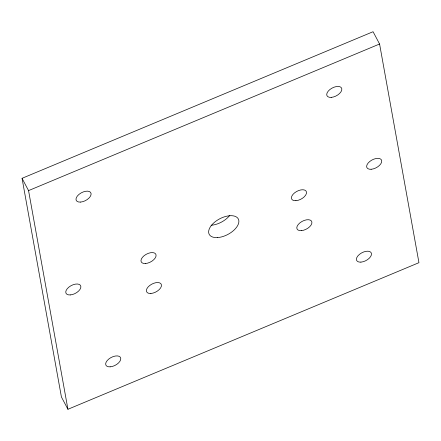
<?xml version="1.0" encoding="UTF-8"?>
<svg xmlns="http://www.w3.org/2000/svg" width="441" height="441" viewBox="0 0 441 441"><rect width="100%" height="100%" fill="white"/><g stroke="black" fill="none" stroke-linecap="round" stroke-linejoin="round"><path stroke-width="0.66" d="M22.05 178.318L373.069 31.719L379.58 44.012L418.95 262.682L67.931 409.281L61.42 396.988L22.05 178.318L28.555 190.606L67.931 409.281M28.555 190.606L379.58 44.012M229.811 215.324A16.471 8.826 -27.9 0 1 211.123 225.279M331.224 97.373A8.236 4.41 -27.9 0 0 341.808 88.773A8.236 4.41 -27.9 0 0 329.824 89.589A8.236 4.41 -27.9 0 0 331.224 97.373M80.499 202.088A8.236 4.41 -27.9 0 0 91.078 193.483A8.236 4.41 -27.9 0 0 79.093 194.305A8.236 4.41 -27.9 0 0 80.499 202.088M70.257 294.935A8.236 4.41 -27.9 0 0 80.841 286.33A8.236 4.41 -27.9 0 0 68.857 287.152A8.236 4.41 -27.9 0 0 70.257 294.935M110.162 366.84A8.236 4.41 -27.9 0 0 120.746 358.235A8.236 4.41 -27.9 0 0 108.762 359.057A8.236 4.41 -27.9 0 0 110.162 366.84M360.892 262.13A8.236 4.41 -27.9 0 0 371.471 253.525A8.236 4.41 -27.9 0 0 359.487 254.347A8.236 4.41 -27.9 0 0 360.892 262.13M150.866 293.474A8.236 4.41 -27.9 0 0 161.45 284.875A8.236 4.41 -27.9 0 0 149.466 285.691A8.236 4.41 -27.9 0 0 150.866 293.474M145.475 263.52A8.236 4.41 -27.9 0 0 156.059 254.915A8.236 4.41 -27.9 0 0 144.075 255.736A8.236 4.41 -27.9 0 0 145.475 263.52M217.634 237.567A16.471 8.826 -27.9 0 0 238.796 220.362A16.471 8.826 -27.9 0 0 214.833 222.005A16.471 8.826 -27.9 0 0 217.634 237.567M295.911 200.694A8.236 4.41 -27.9 0 0 306.495 192.089A8.236 4.41 -27.9 0 0 294.511 192.91A8.236 4.41 -27.9 0 0 295.911 200.694M371.129 169.278A8.236 4.41 -27.9 0 0 381.713 160.678A8.236 4.41 -27.9 0 0 369.729 161.5A8.236 4.41 -27.9 0 0 371.129 169.278M301.308 230.649A8.236 4.41 -27.9 0 0 311.886 222.044A8.236 4.41 -27.9 0 0 299.902 222.865A8.236 4.41 -27.9 0 0 301.308 230.649"/></g></svg>
